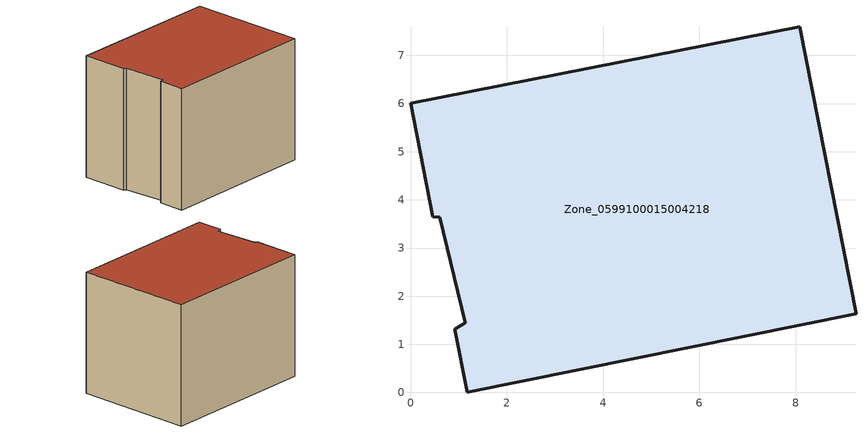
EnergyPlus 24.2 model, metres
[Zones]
Zone_0599100015004218
 floor ground (C_G): 1.14,1.45 0.6,3.64 0.46,3.65 0,6.01 8.08,7.6 9.25,1.63 1.18,0 0.92,1.32 z1
 wall outside (C_F): 0,6.01 0.46,3.65 0.6,3.64 1.14,1.45 0.92,1.32 1.18,0 9.25,1.63 8.08,7.6 0,6.01 z1:7.32
 roof outside (C_R): 0.6,3.64 1.14,1.45 0.92,1.32 1.18,0 9.25,1.63 8.08,7.6 0,6.01 0.46,3.65 z7.32
[BUILDING]
Pand.0599100015004218: North Axis=0; Terrain=City; Loads Convergence Tolerance Value=0.04; Temperature Convergence Tolerance Value=0.4; Solar Distribution=FullExterior; Maximum Number of Warmup Days=25; Minimum Number of Warmup Days=1
[Site:Location]
Rotterdam.The.Hague.AP_ZH_NLD Design_Conditions: Latitude=51.96; Longitude=4.45; Time Zone=1; Elevation=-4.5
[SITE:GROUNDTEMPERATURE:BUILDINGSURFACE]
18, 18, 18, 18, 18, 18, 18, 18, 18, 18, 18, 18
[MATERIAL] Thermal Absorptance=0.9; Solar Absorptance=0.7; Visible Absorptance=0.7
Name | Roughness | Thickness | Conductivity | Density | Specific Heat
G.TC.1946-1964 | MediumSmooth | 0.15 | 1 | 540 | 1210
F.TC.1946-1964 | Rough | 0.3 | 0.857143 | 1920 | 840
R.TC.1946-1964 | MediumRough | 0.2 | 0.235294 | 1500 | 1000
[CONSTRUCTION]
C_G: G.TC.1946-1964
C_F: F.TC.1946-1964
C_R: R.TC.1946-1964
[ZONE]
Zone_0599100015004218: Type=1; Multiplier=1; Ceiling Height=Autocalculate; Volume=Autocalculate; Floor Area=autocalculate; Part of Total Floor Area=Yes
[ZONEINFILTRATION:DESIGNFLOWRATE]
Infil_Zone_0599100015004218: Zone or ZoneList or Space or SpaceList=Zone_0599100015004218; Schedule=AlwaysOn; Design Flow Rate Calculation Method=Flow/Area; Flow Rate per Floor Area=0.003; Constant Term Coefficient=1; Temperature Term Coefficient=0; Velocity Term Coefficient=0; Velocity Squared Term Coefficient=0
[HVACTEMPLATE:ZONE:IDEALLOADSAIRSYSTEM]
Zone_0599100015004218: Maximum Heating Supply Air Temperature=50; Minimum Cooling Supply Air Temperature=13; Maximum Heating Supply Air Humidity Ratio=0.0156; Minimum Cooling Supply Air Humidity Ratio=0.0077; Heating Limit=NoLimit; Cooling Limit=NoLimit; Dehumidification Control Type=ConstantSensibleHeatRatio; Cooling Sensible Heat Ratio=0.7; Dehumidification Setpoint=60; Humidification Control Type=None; Humidification Setpoint=30; Outdoor Air Method=None; Outdoor Air Flow Rate per Person=0.00944; Outdoor Air Flow Rate per Zone Floor Area=0; Outdoor Air Flow Rate per Zone=0; Demand Controlled Ventilation Type=None; Outdoor Air Economizer Type=NoEconomizer; Heat Recovery Type=None; Sensible Heat Recovery Effectiveness=0.7; Latent Heat Recovery Effectiveness=0.65
[ZONECONTROL:THERMOSTAT]
ThermostatControl_Zone_0599100015004218: Zone or ZoneList=Zone_0599100015004218; Control Type Schedule=DualSetpointControlType; Control 1=Thermostat_Zone_0599100015004218; Temperature Difference Between Cutout And Setpoint=0
[THERMOSTATSETPOINT:DUALSETPOINT]
Thermostat_Zone_0599100015004218: Heating Setpoint Temperature Schedule=HeatingSetpoint_Zone_0599100015004218; Cooling Setpoint Temperature Schedule=CoolingSetpoint_Zone_0599100015004218
[SCHEDULE:COMPACT]
HeatingSetpoint_Zone_0599100015004218: Through: 12/31, For: AllDays, Until: 24:00, 21
CoolingSetpoint_Zone_0599100015004218: Through: 12/31, For: AllDays, Until: 24:00, 24
DualSetpointControlType: Through: 12/31, For: AllDays, Until: 24:00, 4
AlwaysOn: Through: 12/31, For: AllDays, Until: 24:00, 1
